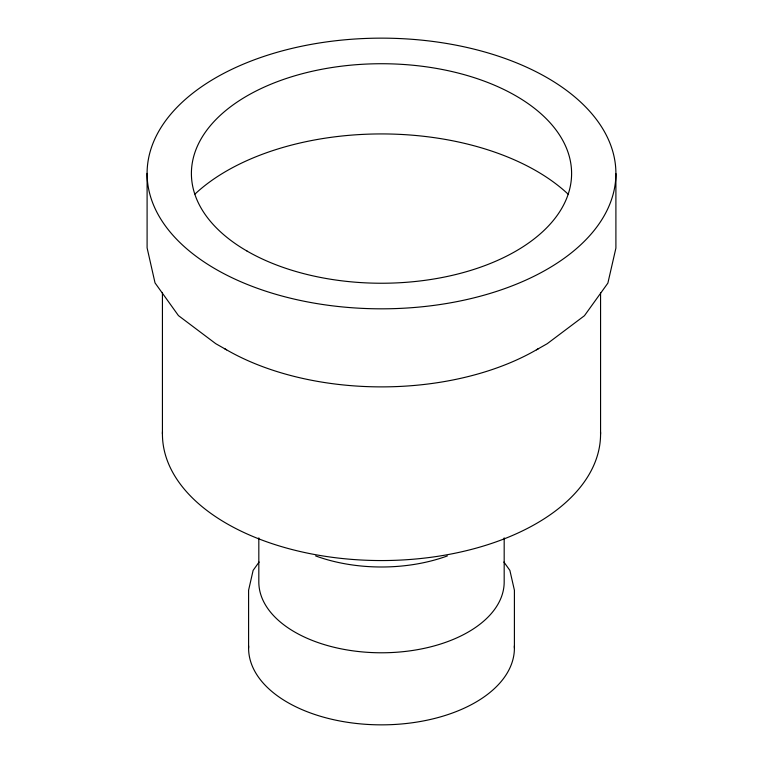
<?xml version="1.0" encoding="UTF-8"?>
<svg xmlns="http://www.w3.org/2000/svg" width="763" height="763" viewBox="0 0 763 763"><rect width="100%" height="100%" fill="white"/><g stroke="black" fill="none" stroke-linecap="round" stroke-linejoin="round"><path stroke-width="1.14" d="M258.819 537.867L258.819 581.959A122.681 70.825 0 0 0 381.5 652.785A122.681 70.825 0 0 0 504.181 581.959L504.181 537.867M259.096 562.045L253.125 570.371L248.595 590.228L248.595 648.121M536.408 349.836L547.252 343.684L584.448 315.71L607.873 283.121L615.903 248.118L615.903 173.611A234.403 135.337 0 0 0 264.484 56.214A234.403 135.337 0 0 0 264.103 290.627A234.403 135.337 0 0 0 615.903 173.611M226.592 349.836L215.748 343.684L178.437 315.596L155.032 282.911L147.097 247.861L147.097 173.354M503.904 562.045L509.875 570.371L514.405 590.228L514.405 648.121M600.567 292.639L600.567 434.204M162.433 292.401L162.433 433.966M447.385 555.912A122.681 70.825 0 0 1 315.615 555.912M600.538 431.944A219.067 126.477 0 0 1 381.29 560.557A219.067 126.477 0 0 1 162.471 431.705M538.554 348.577A219.067 126.477 0 0 1 224.436 348.577M194.985 194.069A219.067 126.477 0 0 1 568.12 194.164M514.348 645.908A132.905 76.729 0 0 1 381.5 724.85A132.905 76.729 0 0 1 248.652 645.908M247.078 251.094A190.101 109.758 0 0 0 565.125 201.89A190.101 109.758 0 0 0 332.296 67.468A190.101 109.758 0 0 0 247.078 251.094"/></g></svg>
